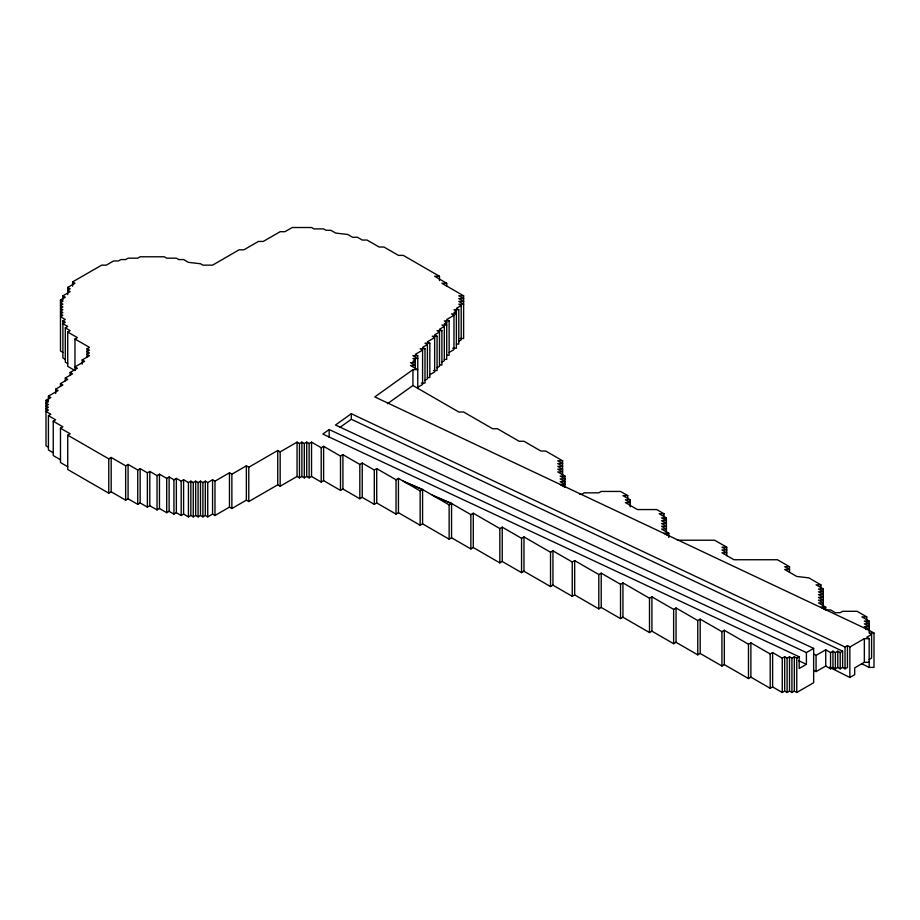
<?xml version="1.0" encoding="UTF-8"?>
<svg xmlns="http://www.w3.org/2000/svg" width="920" height="920" viewBox="0 0 920 920"><rect width="100%" height="100%" fill="white"/><g stroke="black" fill="none" stroke-linecap="round" stroke-linejoin="round"><path stroke-width="1.38" d="M806.403 652.591L329.164 429.536L322.839 434.067L799.169 656.776L799.169 668.495L806.403 664.32L806.403 652.591L813.648 648.404L813.648 682.732L796.755 692.484L794.339 691.092L791.924 692.484L789.509 691.092L787.094 692.484L784.679 691.092L782.264 692.484L772.616 686.918L770.201 688.309L750.881 677.154L748.477 678.557L724.327 664.619L721.924 666.011L700.189 653.464L697.774 654.856L676.05 642.321L673.635 643.712L651.912 631.166L649.497 632.557L622.943 617.228L620.529 618.619L601.22 607.476L598.805 608.867L574.666 594.929L572.251 596.321L552.943 585.178L550.528 586.569L523.974 571.24L521.559 572.631L502.239 561.476L499.836 562.879L473.282 547.549L470.867 548.941L451.547 537.786L449.132 539.178L422.579 523.848L420.164 525.24L398.44 512.704L396.025 514.096L376.717 502.941L374.302 504.344L362.238 497.375L359.823 498.766L342.918 489.003L340.503 490.406L323.61 480.642L321.195 482.034L311.535 476.468L309.12 477.859L306.716 476.468L304.301 477.859L301.886 476.468L299.471 477.859L297.056 476.468L280.163 486.22L277.748 484.828L248.779 501.549L246.364 500.158L231.874 508.518L229.459 507.127L214.981 515.487L212.566 514.096L207.736 516.879L205.321 515.487L202.906 516.879L200.491 515.487L198.076 516.879L195.672 515.487L193.257 516.879L190.842 515.487L188.427 516.879L183.597 514.096L181.183 515.487L176.352 512.704L173.938 514.096L169.119 511.313L166.704 512.704L159.459 508.518L157.044 509.91L149.799 505.735L147.384 507.127L140.15 502.941L137.735 504.344L128.076 498.766L125.66 500.158L111.182 491.797L108.767 493.189L67.724 469.499L67.724 435.171L70.138 433.78L60.478 428.202L60.478 462.53L67.724 466.704M415.345 368.494L415.345 359.916L412.93 361.307L415.345 362.698L410.515 362.698L415.345 365.493L410.515 365.493L417.76 369.667L412.93 369.667L374.796 396.922L869.17 630.292L874 633.075L874 667.402L869.17 667.402L869.17 638.653L864.34 638.653L849.861 647.013L847.446 645.621L845.031 647.013L351.313 413.712L335.501 425.017L813.648 648.404M340.02 427.351L351.313 419.267L351.313 413.712M387.504 403.696L412.93 385.526L412.93 369.667M72.611 286.189L72.611 281.899L101.648 265.144L106.352 265.144L113.597 260.958L118.415 260.958L120.83 259.566L125.66 259.566L128.076 258.175L137.735 258.175L140.15 256.783L164.289 256.783L166.704 258.175L176.352 258.175L178.767 259.566L183.597 259.566L188.427 262.349L200.491 263.752L202.906 265.144L212.566 265.144L239.119 249.814L243.949 249.814L258.428 241.442L263.258 241.442L280.163 231.69L284.981 231.69L292.226 227.516L311.535 227.516L313.95 228.907L323.61 228.907L326.025 230.299L330.855 230.299L335.685 233.082L347.748 234.473L352.578 237.268L357.409 237.268L362.238 240.051L367.057 240.051L379.132 247.02L383.962 247.02L398.44 255.38L403.27 255.38L439.484 276.287L439.484 280.577M67.724 294.596L67.724 287.442L74.968 283.256L72.611 281.899M62.893 300.092L62.893 295.803L70.138 291.617L67.724 290.226L70.138 288.834L67.724 287.442M62.893 352.429L60.478 351.026L60.478 299.989L65.308 297.195L62.893 295.803M65.308 359.398L62.893 357.995L62.893 320.884L65.308 319.493L60.478 316.71L62.893 315.318L60.478 313.916L62.893 312.524L60.478 311.132L62.893 309.741L60.478 308.349L62.893 306.947L60.478 305.555L62.893 304.163L60.478 302.772L62.893 301.38L60.478 299.989M67.724 363.572L65.308 362.181L65.308 327.853L67.724 326.462L62.893 323.679L65.308 322.287L62.893 320.884M74.968 370.541L67.724 366.367L67.724 332.039L70.138 330.648L65.308 327.853M74.968 370.472L74.968 339.008L77.383 337.617L67.724 332.039M87.043 357.339L87.043 348.76L89.447 347.369L74.968 339.008M82.213 364.205L82.213 359.916L89.447 355.729L87.043 354.338L89.447 352.947L87.043 351.555L89.447 350.152L87.043 348.76M70.138 375.314L70.138 372.45L77.383 368.276L74.968 366.884L84.629 361.307L82.213 359.916M65.308 380.891L65.308 378.028L72.553 373.853L70.138 372.45M60.478 386.469L60.478 383.605L67.724 379.419L65.308 378.028M55.66 393.472L55.66 389.183L62.893 384.997L60.478 383.605M48.415 400.441L48.415 396.152L58.075 390.574L55.66 389.183M48.415 447.2L46 445.797L46 400.327L50.83 397.543L48.415 396.152M53.245 452.766L48.415 449.983L48.415 415.656L50.83 414.264L46 411.481L48.415 410.09L46 408.687L48.415 407.296L46 405.904L48.415 404.512L46 403.121L48.415 401.729L46 400.327M60.478 459.735L53.245 455.561L53.245 421.233L55.66 419.842L48.415 415.656M60.478 428.202L62.893 426.811L53.245 421.233M67.724 435.171L108.767 458.861L111.182 457.47L125.66 465.83L128.076 464.439L137.735 470.016L140.15 468.625L147.384 472.799L149.799 471.408L157.044 475.594L159.459 474.202L166.704 478.377L169.119 476.985L173.938 479.768L176.352 478.377L181.183 481.16L183.597 479.768L188.427 482.563L190.842 481.16L193.257 482.563L195.672 481.16L198.076 482.563L200.491 481.16L202.906 482.563L205.321 481.16L207.736 482.563L212.566 479.768L214.981 481.16L229.459 472.799L231.874 474.202L246.364 465.83L248.779 467.233L277.748 450.501L280.163 451.892L297.056 442.14L299.471 443.532L301.886 442.14L304.301 443.532L306.716 442.14L309.12 443.532L311.535 442.14L321.195 447.718L323.61 446.326L340.503 456.078L342.918 454.687L359.823 464.439L362.238 463.047L374.302 470.016L376.717 468.625L396.025 479.768L398.44 478.377L420.164 490.923L422.579 489.532L449.132 504.861L451.547 503.47L470.867 514.613L473.282 513.222L499.836 528.551L502.239 527.16L521.559 538.303L523.974 536.912L550.528 552.241L552.943 550.85L572.251 562.005L574.666 560.602L598.805 574.54L601.22 573.148L620.529 584.303L622.943 582.9L649.497 598.241L651.912 596.838L673.635 609.385L676.05 607.994L697.774 620.54L700.189 619.137L721.924 631.683L724.327 630.292L748.477 644.23L750.881 642.838L770.201 653.982L772.616 652.591L782.264 658.168L784.679 656.776L787.094 658.168L789.509 656.776L791.924 658.168L794.339 656.776L796.755 658.168L799.169 656.776M458.792 341.274L461.207 339.882L461.207 305.555L456.377 308.349L458.792 309.741L458.792 344.057L456.377 344.057M452.755 348.243L456.377 348.243L456.377 311.132L453.962 312.524L456.377 313.916L451.547 313.916L453.962 315.318L453.962 349.634L449.132 352.429M453.962 315.318L446.717 319.493L449.132 320.884L449.132 355.212L446.717 355.212M444.314 359.398L446.717 359.398L446.717 322.287L444.314 323.679L446.717 325.07L441.899 325.07L444.314 326.462L444.314 360.789L441.899 362.181M444.314 326.462L439.484 329.256L441.899 330.648L441.899 364.964L439.484 364.964M437.069 367.758L439.484 366.367L439.484 332.039L434.654 334.822L437.069 336.225L437.069 370.541L433.447 370.541M429.824 374.728L434.654 371.933L434.654 337.617L427.409 341.791L429.824 343.183L429.824 377.51L427.409 377.51M424.994 380.293L427.409 378.902L427.409 344.586L422.579 347.369L424.994 348.76L424.994 383.088L421.371 383.088M417.76 387.262L422.579 384.479L422.579 350.152L415.345 354.338L417.76 355.729L417.76 388.619M813.648 653.97L816.063 655.373L825.723 649.796L830.553 652.579L832.956 651.188L835.371 652.579L837.786 651.188L840.201 652.579L842.616 651.188L842.616 667.414L845.031 668.817L847.446 667.414L847.446 645.621M869.17 659.502L871.585 658.11L871.585 634.478L866.755 637.261L869.17 638.653M813.648 670.208L816.063 671.6L825.723 666.022L830.553 668.817L832.956 667.414L835.371 668.817L837.786 667.414L840.201 668.817L842.616 667.414M869.17 662.296L864.34 662.296L854.692 667.862L854.692 674.67L849.861 677.465L829.369 667.23M439.484 276.287L434.654 276.287L446.717 283.256L446.717 286.12M446.717 283.256L441.899 283.256L463.622 295.803L463.622 338.491L460 338.491M463.622 295.803L458.792 295.803L463.622 298.586L458.792 298.586L463.622 301.38L458.792 301.38L463.622 304.163L458.792 304.163L461.207 305.555M458.792 309.741L453.962 309.741L456.377 311.132M449.132 320.884L444.314 320.884L446.717 322.287M441.899 330.648L437.069 330.648L439.484 332.039M437.069 336.225L432.239 336.225L434.654 337.617M429.824 343.183L424.994 343.183L427.409 344.586M424.994 348.76L420.164 348.76L422.579 350.152M417.76 355.729L412.93 355.729L417.76 358.524L412.93 358.524L415.345 359.916M562.591 476.41L562.591 460.782L557.761 460.782L562.591 463.565L557.761 463.565L562.591 466.359L557.761 466.359L562.591 469.142L557.761 469.142L562.591 471.925L557.761 471.925L565.006 476.111L565.006 487.473M565.006 476.111L560.176 476.111L565.006 478.894L560.176 478.894L565.006 481.689L560.176 481.689L565.006 484.472L560.176 484.472L565.006 487.266M579.496 494.224L581.911 494.224L584.315 492.832L598.805 492.832L601.22 491.441L620.529 491.441L627.773 495.627L627.773 498.467M627.773 495.627L622.943 495.627L630.188 499.801L630.188 506.909M630.188 499.801L625.358 499.801L630.188 502.596L625.358 502.596L637.433 509.565L656.742 509.565L663.987 513.74L663.987 518.006M663.987 513.74L659.157 513.74L666.402 517.925L666.402 532.128M666.402 517.925L661.572 517.925L666.402 520.708L661.572 520.708L666.402 523.503L661.572 523.503L666.402 526.286L661.572 526.286L666.402 529.069L661.572 529.069L668.806 533.255L668.806 537.521M668.806 533.255L663.987 533.255L668.806 536.038M677.258 540.224L714.679 540.224L726.742 547.193L726.742 555.714M726.742 547.193L721.924 547.193L726.742 549.976L721.924 549.976L726.742 552.77L721.924 552.77L733.987 559.74L777.434 559.74L789.509 566.697L789.509 572.389M789.509 566.697L784.679 566.697L789.509 569.491L784.679 569.491L796.755 576.46L808.818 577.852L820.893 584.821L820.893 587.661M820.893 584.821L816.063 584.821L823.308 589.007L823.308 607.418M823.308 589.007L818.478 589.007L823.308 591.79L818.478 591.79L823.308 594.573L818.478 594.573L823.308 597.367L818.478 597.367L823.308 600.15L818.478 600.15L823.308 602.933L818.478 602.933L825.723 607.119L825.723 609.96L830.553 609.903L835.371 612.697L840.201 612.697L842.616 611.306L857.106 611.306L866.755 616.871L866.755 621.138M825.723 607.119L820.893 607.119L825.723 609.903M866.755 616.871L861.925 616.871L869.17 621.057L869.17 632.258M869.17 621.057L864.34 621.057L869.17 623.841L864.34 623.841L869.17 626.635L864.34 626.635L869.17 629.418L865.547 629.418M874 633.075L869.17 633.075L871.585 634.478M405.685 482.563L422.579 489.532L422.579 523.848M434.654 496.501L451.547 503.47L451.547 537.786M403.27 481.16L422.579 489.532M432.239 495.098L451.547 503.47M798.606 660.675L806.403 664.32M351.313 419.267L842.616 651.188M861.442 663.619L869.17 667.402M562.591 460.782L545.698 451.03L540.868 451.03L523.974 441.266L519.144 441.266L497.421 428.72L492.591 428.72L463.622 411.999L458.792 411.999L412.93 385.526M864.34 638.653L864.34 662.296M849.861 647.013L849.861 677.465M845.031 647.013L845.031 668.817M840.201 652.579L840.201 668.817M837.786 651.188L837.786 667.414M835.371 652.579L835.371 668.817M832.956 651.188L832.956 667.414M830.553 652.579L830.553 668.817M825.723 649.796L825.723 666.022M816.063 655.373L816.063 671.6M796.755 658.168L796.755 692.484M794.339 656.776L794.339 691.092M791.924 658.168L791.924 692.484M789.509 656.776L789.509 691.092M787.094 658.168L787.094 692.484M784.679 656.776L784.679 691.092M782.264 658.168L782.264 692.484M772.616 652.591L772.616 686.918M770.201 653.982L770.201 688.309M750.881 642.838L750.881 677.154M748.477 644.23L748.477 678.557M724.327 630.292L724.327 664.619M721.924 631.683L721.924 666.011M700.189 619.137L700.189 653.464M697.774 620.54L697.774 654.856M676.05 607.994L676.05 642.321M673.635 609.385L673.635 643.712M651.912 596.838L651.912 631.166M649.497 598.241L649.497 632.557M622.943 582.9L622.943 617.228M620.529 584.303L620.529 618.619M601.22 573.148L601.22 607.476M598.805 574.54L598.805 608.867M574.666 560.602L574.666 594.929M572.251 562.005L572.251 596.321M552.943 550.85L552.943 585.178M550.528 552.241L550.528 586.569M523.974 536.912L523.974 571.24M521.559 538.303L521.559 572.631M502.239 527.16L502.239 561.476M499.836 528.551L499.836 562.879M473.282 513.222L473.282 547.549M470.867 514.613L470.867 548.941M449.132 504.861L449.132 539.178M420.164 490.923L420.164 525.24M398.44 478.377L398.44 512.704M396.025 479.768L396.025 514.096M376.717 468.625L376.717 502.941M374.302 470.016L374.302 504.344M362.238 463.047L362.238 497.375M359.823 464.439L359.823 498.766M342.918 454.687L342.918 489.003M340.503 456.078L340.503 490.406M329.164 429.536L329.164 437.356M323.61 446.326L323.61 480.642M321.195 447.718L321.195 482.034M311.535 442.14L311.535 476.468M309.12 443.532L309.12 477.859M306.716 442.14L306.716 476.468M304.301 443.532L304.301 477.859M301.886 442.14L301.886 476.468M299.471 443.532L299.471 477.859M297.056 442.14L297.056 476.468M280.163 451.892L280.163 486.22M277.748 450.501L277.748 484.828M248.779 467.233L248.779 501.549M246.364 465.83L246.364 500.158M231.874 474.202L231.874 508.518M229.459 472.799L229.459 507.127M214.981 481.16L214.981 515.487M212.566 479.768L212.566 514.096M207.736 482.563L207.736 516.879M205.321 481.16L205.321 515.487M202.906 482.563L202.906 516.879M200.491 481.16L200.491 515.487M198.076 482.563L198.076 516.879M195.672 481.16L195.672 515.487M193.257 482.563L193.257 516.879M190.842 481.16L190.842 515.487M188.427 482.563L188.427 516.879M183.597 479.768L183.597 514.096M181.183 481.16L181.183 515.487M176.352 478.377L176.352 512.704M173.938 479.768L173.938 514.096M169.119 476.985L169.119 511.313M166.704 478.377L166.704 512.704M159.459 474.202L159.459 508.518M157.044 475.594L157.044 509.91M149.799 471.408L149.799 505.735M147.384 472.799L147.384 507.127M140.15 468.625L140.15 502.941M137.735 470.016L137.735 504.344M128.076 464.439L128.076 498.766M125.66 465.83L125.66 500.158M111.182 457.47L111.182 491.797M108.767 458.861L108.767 493.189"/></g></svg>
